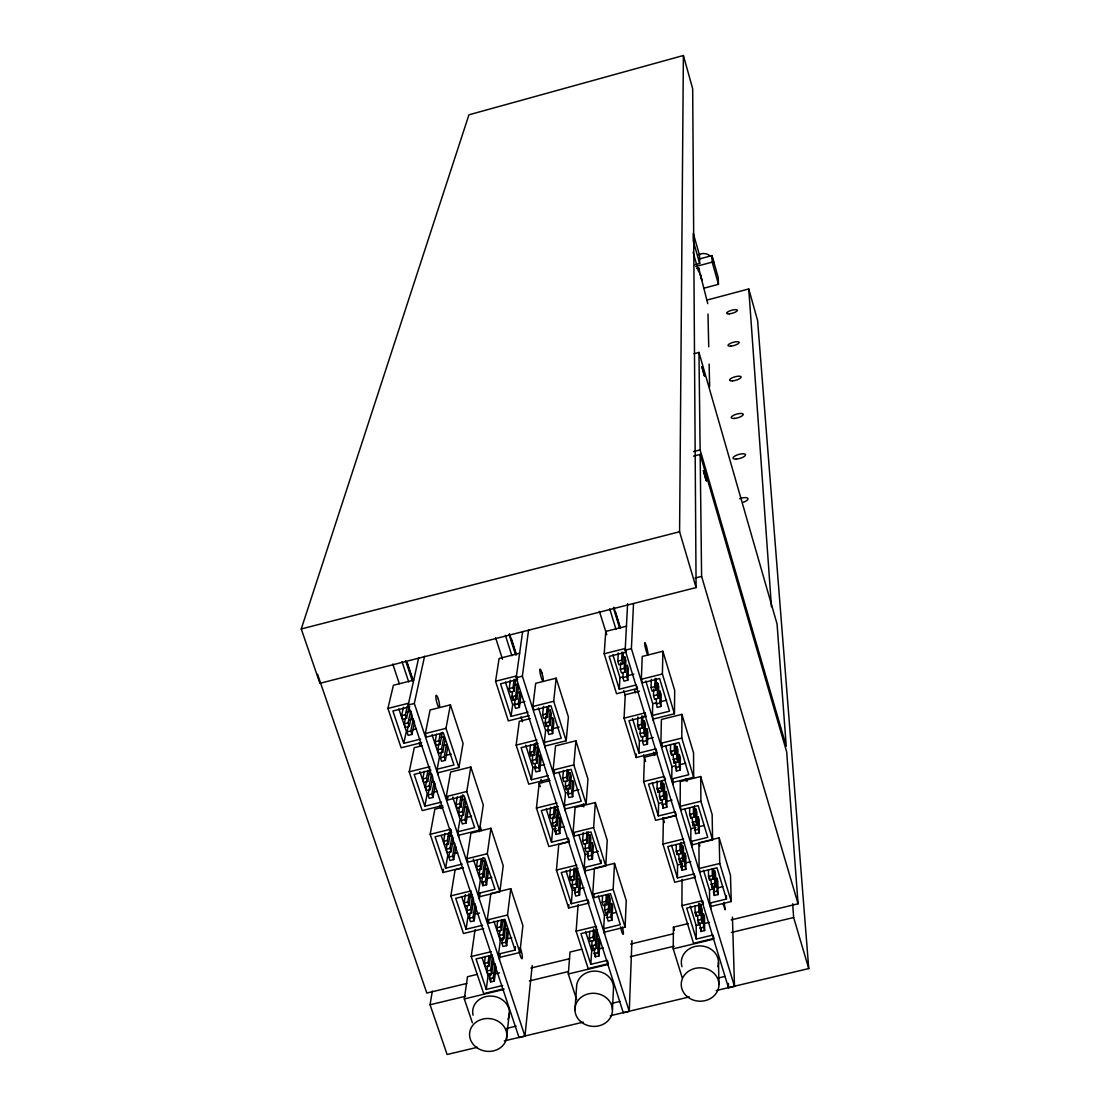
<?xml version="1.0" encoding="UTF-8"?>
<svg xmlns="http://www.w3.org/2000/svg" width="1110" height="1110" viewBox="0 0 1110 1110"><rect width="100%" height="100%" fill="white"/><g stroke="black" fill="none" stroke-linecap="round" stroke-linejoin="round"><path stroke-width="1.5" d="M685.855 869.324L684.814 865.925L684.842 852.966L685.883 856.351L685.855 869.324L682.067 870.254L681.027 866.841L681.054 860.361M703.476 904.067L686.729 908.105L696.275 939.046L712.953 935.036L713.98 938.394L693.542 943.292L681.928 905.635L682.039 879.37M682.067 870.254L682.095 863.76M683.455 861.485L682.4 858.072L682.456 845.182L683.496 848.567L683.455 861.485L679.653 862.414L678.64 854.159M679.653 862.414L679.681 859.182M680.277 770.09L680.347 757.866L679.306 754.412L679.223 766.594L680.277 770.09L676.448 771.034L675.449 761.446M676.254 844.71L676.198 851.134L677.239 854.547L681.04 853.632L679.986 850.204L680.028 843.794M690.864 841.477L707.75 837.356L698.135 805.652L681.193 809.8L680.139 806.346L680.291 781.579L700.674 776.542L712.148 814.574L712.592 839.868L691.905 844.904L690.864 841.477L690.836 828.712L684.787 808.857M681.04 853.632L681.096 842.379M693.653 777.278L681.804 738.081L681.915 714.354L661.394 719.474L660.894 743.284L661.962 746.794L679.015 742.548L688.769 774.738L671.772 778.929L672.84 782.411L693.653 777.278L693.556 752.941L681.915 714.354M677.835 762.057L677.933 749.902L676.878 746.433L676.767 758.56L677.835 762.057L674.006 763.014L672.993 754.314M696.095 587.578L679.584 531.745L683.385 55.5L468.933 114.816L301.254 628.968L319.888 683.316L696.095 587.578L692.682 88.731L683.385 55.5M677.239 854.547L677.266 851.342M694.25 873.875L677.447 877.954L677.544 864.912L671.494 845.237M676.448 771.034L676.476 767.981M674.006 763.014L674.034 759.962M653.485 718.989L674.436 713.758L674.686 690.406L662.878 651.251L642.218 656.468L641.358 679.264L642.44 682.83L659.604 678.515L669.51 711.191L652.402 715.45L653.429 720.82M670.579 744.56L670.482 751.456L671.55 754.966L675.393 754.009L674.325 750.513L674.394 743.617M682.275 977.91L673.215 948.828L673.437 927.155L688.311 923.575M675.393 754.009L675.49 743.644M671.55 754.966L671.592 751.498M671.772 778.929L671.925 766.649L665.611 745.92M672.813 784.312L672.868 779.164M666.791 807.206L666.985 794.704L665.944 791.277L665.736 803.751L666.791 807.206L662.989 808.149L662.018 800.005M659.604 790.514L659.479 796.73L660.533 800.185L664.349 799.255L664.571 786.81L663.516 783.369L660.991 783.993M657.203 781.024L657.023 788.738L658.091 792.221L661.907 791.277L662.115 780.441M662.989 808.149L663.045 805.014M664.349 799.255L663.294 795.787L663.516 783.369M694.596 875.013L695.29 877.275L674.713 882.27L662.92 844.058L663.378 818.722L675.865 815.656M674.436 713.758L662.406 673.978L662.878 651.251M660.533 800.185L660.603 797.077M661.907 791.277L660.838 787.809L660.963 781.62M661.962 746.794L662.032 743.353M656.135 698.884L657.092 707.431L660.949 706.473L659.867 702.935L660.131 691.239L657.578 691.877M658.091 792.221L658.161 789.113M657.009 754.078L644.452 757.187L643.634 781.579L655.608 820.346L676.309 815.267L675.255 811.826L658.341 815.975L658.619 803.404L652.305 782.855M660.949 706.473L661.199 694.749L660.131 691.239M653.707 689.088L653.526 695.734L654.609 699.286L658.466 698.315L657.384 694.763L657.675 683.136L655.122 683.774M658.466 698.315L658.743 686.66L657.675 683.136M651.292 679.292L651.043 687.562L652.125 691.114L655.982 690.156L656.288 678.557M655.982 690.156L654.9 686.59L655.122 678.335M652.402 715.45L652.736 703.671L645.826 680.999M642.718 736.471L642.537 741.605L643.62 745.115L647.449 744.158L647.824 732.142L646.755 728.659L644.23 729.298M647.449 744.158L646.367 740.647L646.755 728.659M640.248 728.41L640.054 733.53L641.136 737.04L644.965 736.083L643.897 732.572L644.299 720.64L641.76 721.278M644.938 714.743L644.993 712.925L624.07 718.156L636.21 757.519L657.051 752.344M644.965 736.083L645.368 724.136L644.299 720.64M637.903 716.949L637.57 725.427L638.652 728.951L642.496 727.993L642.912 716.103M522.644 631.521L516.206 677.738L623.321 1012.806L629.273 1011.39L631.937 940.545M656.704 751.179L655.982 748.834L638.958 753.066L639.415 740.98L632.506 718.517M642.496 727.993L641.413 724.469L641.719 715.992M636.21 757.519L636.349 754.078M638.652 728.951L638.777 725.551M604.742 932.039L625.11 927.128L626.234 900.571L614.51 863.358L594.433 868.256L592.712 894.327L593.794 897.712L610.472 893.661L620.296 924.672L603.673 928.695L604.631 934.12M627.608 603.604L625.18 650.196L728.507 987.817L734.501 986.388L631.396 648.629L633.519 603.59M627.816 680.18L628.385 668.664L627.303 665.126L626.72 676.614L627.816 680.18L623.959 681.138L622.863 677.586L623.126 672.66M612.442 1009.878L613.525 987.511A18.495 16.372 4 0 0 594.71 971.097A18.495 16.372 4 0 0 576.548 987.525L574.924 1009.878M620.698 662.85L620.337 669.372L621.433 672.951L625.305 671.98L625.887 660.533L624.805 656.981L622.252 657.633M624.07 718.156L625.249 694.763L639.471 691.197M607.489 911.06L607.115 917.734L608.183 921.092L611.929 920.19L610.861 916.818L611.568 903.498L609.085 904.095M625.305 671.98L624.208 668.4L624.805 656.981M625.11 927.128L613.164 889.36L614.51 863.358M611.929 920.19L612.623 906.842L611.568 903.498M618.284 653.041L617.812 661.158L618.908 664.737L622.779 663.752L621.683 660.186L622.127 652.069M605.033 903.346L604.659 909.978L605.727 913.35L609.473 912.448L608.405 909.076L609.126 895.812L606.657 896.408M609.473 912.448L610.195 899.155L609.126 895.812M622.779 663.752L623.39 652.375M602.577 895.617L602.189 902.222L603.257 905.593L607.017 904.692L605.949 901.32L606.31 894.716M607.017 904.692L607.572 894.771M636.418 684.912L619.283 689.213L619.935 677.627L612.914 654.844M605.755 865.925L607.239 840.27L595.348 802.516L575.133 807.511L573.051 832.653L574.148 836.08L590.936 831.959L600.899 863.441L584.165 867.52L585.247 870.92L605.755 865.925L593.628 827.588L595.348 802.516M603.673 928.695L604.437 915.278L598.248 895.867M594.544 948.384L594.225 953.49L595.293 956.82L599.012 955.918L599.816 942.307L598.762 939.005L596.292 939.601M595.293 956.82L595.501 953.407M592.088 940.725L591.755 945.803L592.823 949.147L596.556 948.245L597.388 934.689L596.32 931.387L593.864 931.97M599.012 955.918L597.943 952.588L598.762 939.005M589.729 931.373L589.285 938.116L590.367 941.46L594.1 940.558L594.738 930.444M596.32 928.349L596.458 926.281L576.118 931.193L588.161 968.558L608.419 963.702L607.35 960.372L590.811 964.34L580.932 933.635L597.527 929.639M596.556 948.245L595.487 944.901L596.32 931.387M600.899 863.441L601.107 860.208M590.811 964.34L591.685 950.673L585.497 931.429M594.1 940.558L593.017 937.215L593.559 928.792M592.823 949.147L593.045 945.762M593.794 897.712L594.003 894.41M587.953 851.564L587.606 856.393L588.702 859.806L592.462 858.876L593.337 845.986L592.268 842.601L589.771 843.212M585.469 843.725L585.109 848.526L586.205 851.953L589.979 851.023L590.867 838.203L589.798 834.803L587.301 835.414M636.793 686.105L637.515 688.464L616.536 693.736L604.201 653.79L605.755 631.41L626.442 626.165M592.462 858.876L591.38 855.463L592.268 842.601M589.979 851.023L588.883 847.61L589.798 834.803M584.165 867.52L585.109 854.561L578.837 834.859M583.208 832.694L582.611 840.659L583.693 844.086L587.481 843.156L586.385 839.729L586.968 831.765M585.109 872.932L585.497 867.493M587.481 843.156L588.286 831.987M575.091 887.764L574.702 892.69L575.799 896.075L579.545 895.159L580.53 882.006L579.462 878.648L576.978 879.245M579.545 895.159L578.463 891.774L579.462 878.648M576.118 931.193L578.116 904.581M565.476 808.899L586.108 803.807L587.967 779.095L575.896 740.8L555.555 745.878L553.099 770.062L554.209 773.545L571.109 769.341L581.224 801.281L564.38 805.444L565.309 810.827M572.607 879.994L572.205 884.892L573.301 888.291L577.047 887.376L575.965 883.99L576.978 870.906L574.508 871.516M577.047 887.376L578.06 874.278L576.978 870.906M570.373 868.963L569.707 877.094L570.79 880.494L574.55 879.578L575.452 868.159M576.645 999.638L568.306 973.983L570.027 952.033L581.501 949.286M587.953 899.669L571.303 903.72L572.358 890.497L566.086 870.962M574.55 879.578L573.468 876.178L574.12 868.048M574.148 836.08L574.411 832.902M588.314 900.807L589.021 903.054L568.639 907.994L568.903 904.719M570.79 880.494L571.067 877.233M586.108 803.807L573.814 764.915L575.896 740.8M568.375 787.947L567.821 794.149L568.917 797.604L572.718 796.675L571.622 793.206L572.691 780.816L570.179 781.44M572.718 796.675L573.773 784.257L572.691 780.816M565.712 781.551L565.281 786.171L566.391 789.64L570.179 788.697L571.262 776.348L570.179 772.907L567.668 773.531M570.179 788.697L569.083 785.228L570.179 772.907M563.464 770.507L562.742 778.179L563.852 781.662L567.654 780.718L566.544 777.236L567.238 769.577M564.38 805.444L565.503 792.97L558.968 772.393M566.391 789.64L566.669 786.546M567.654 780.718L568.611 769.965M568.639 907.994L556.415 870.074L558.788 844.377L568.847 841.907M555.513 824.661L554.917 831.001L556.013 834.429L559.787 833.499L560.966 820.817L559.87 817.404L557.373 818.014M556.013 834.429L556.318 831.251M553.002 816.793L552.378 823.093L553.474 826.534L557.262 825.604L558.455 812.978L557.359 809.565L554.861 810.175M545.412 745.948L566.183 740.772L568.417 717.032L556.165 678.168L535.686 683.33L532.842 706.529L533.965 710.067L550.976 705.793L561.244 738.219L544.288 742.451L545.204 747.807M559.787 833.499L558.691 830.072L559.87 817.404M557.262 825.604L556.152 822.163L557.359 809.565M550.629 807.331L549.838 815.17L550.935 818.625L554.722 817.682L553.612 814.24L554.389 806.401M569 840.367L568.264 838.078L551.504 842.199L552.752 829.434L546.203 809.037M554.722 817.682L555.791 806.692M554.209 773.545L554.514 770.479M418.706 657.703L408.202 705.016L519.05 1037.586L524.947 1036.185L532.189 965.492M548.284 725.871L547.729 730.977L548.853 734.487L552.669 733.53L553.918 721.611L552.808 718.128L550.283 718.753M552.669 733.53L551.545 730.019L552.808 718.128M545.912 716.116L545.149 722.874L546.273 726.398L550.102 725.441L551.379 713.591L550.269 710.095L547.743 710.733M566.183 740.772L553.696 701.284L556.165 678.168M550.102 725.441L548.978 721.916L550.269 710.095M535.353 763.819L534.826 768.397L535.936 771.88L539.737 770.937L541.111 758.727L540.001 755.272L537.49 755.896M543.539 706.362L542.582 714.771L543.692 718.295L547.521 717.337L546.411 713.813L547.161 707.084M519.896 952.505L522.893 925.601L510.767 888.666L490.842 893.522L487.248 919.94L488.372 923.298L504.911 919.288L515.082 950.077L498.598 954.045L499.694 957.375L519.896 952.505L507.52 915.015L510.767 888.666M569.361 841.505L548.839 846.541L536.435 808.052L539.183 783.299L550.088 780.594M544.288 742.451L545.62 730.463L538.461 707.972M546.273 726.398L546.647 723.012M547.521 717.337L548.826 705.544M539.737 770.937L538.627 767.454L540.001 755.272M515.082 950.077L515.47 946.677M532.966 754.314L532.245 760.378L533.369 763.86L537.171 762.917L538.558 750.762L537.448 747.308L534.937 747.932M506.368 1039.251A18.69 16.428 6.6 0 0 482.892 1019.049A18.69 16.428 6.6 0 0 475.385 1046.563A18.69 16.428 6.6 0 0 506.368 1039.251L509.448 1012.362M537.171 762.917L536.047 759.42L537.448 747.308M530.58 744.796L529.664 752.33L530.788 755.827L534.604 754.883L533.48 751.387L534.368 743.853M548.284 775.571L531.413 779.761L532.856 767.482L525.696 745.199M534.604 754.883L536.005 742.798M530.788 755.827L531.149 752.816M502.511 938.103L501.873 943.167L502.983 946.511L506.701 945.609L505.591 942.265L507.242 928.779L504.786 929.375M506.701 945.609L508.338 932.095L507.242 928.779M499.972 930.444L499.333 935.48L500.443 938.824L504.162 937.922L505.813 924.463L504.717 921.147L502.261 921.744M499.444 959.484L500.124 954.003M504.162 937.922L503.052 934.578L504.717 921.147M490.176 973.498L489.51 978.659L490.62 981.962L494.311 981.074L493.215 977.757L494.963 964.007L492.521 964.604M497.641 921.092L496.781 927.78L497.89 931.124L501.609 930.222L500.499 926.878L501.345 920.19M494.311 981.074L496.059 967.296L494.963 964.007M498.598 954.045L500.291 940.475L493.908 921.189M501.609 930.222L502.872 920.176M490.62 981.962L491.008 978.895M487.637 965.894L486.971 971.028L488.067 974.344L491.772 973.456L493.534 959.734L492.798 957.541M499.847 891.746L503.232 865.745L490.925 828.282L470.89 833.221L466.908 858.724L468.031 862.123L484.681 858.044L495.004 889.276L478.41 893.328L479.534 896.713L499.847 891.746L487.304 853.715L490.925 828.282M491.772 973.456L490.662 970.14L492.438 956.445L489.996 957.042M549.394 779.053L528.735 784.173L516.15 745.115L519.3 721.333L530.261 718.572M485.32 956.57L484.418 963.397L485.528 966.713L489.219 965.825L488.109 962.509L489.01 955.682M489.219 965.825L490.565 955.585M502.663 985.5L486.263 989.44L488.067 975.593L482.212 958.083M515.345 698.176L514.429 704.85L515.567 708.388L519.397 707.431L520.951 695.72L519.827 692.21L517.302 692.848M488.372 923.298L488.816 919.954M519.397 707.431L518.259 703.893L519.827 692.21M629.273 1011.39L522.366 676.184L528.596 629.8M512.515 691.738L511.821 696.719L512.959 700.257L516.788 699.286L518.37 687.645L517.246 684.135L514.721 684.773M516.788 699.286L515.65 695.748L517.246 684.135M482.628 875.762L481.685 882.284L482.808 885.669L486.555 884.753L488.372 871.697L487.262 868.325L484.792 868.936M512.959 700.257L513.417 696.927M510.392 680.305L509.199 688.561L510.336 692.099L514.166 691.141L515.789 679.556M528.013 712.134L511.03 716.394L512.667 704.614L505.411 681.998M482.808 885.669L483.28 882.408M486.555 884.753L485.431 881.368L487.262 868.325M514.166 691.141L513.028 687.589L514.194 679.334M472.388 1022.809L464.313 998.931L467.504 976.717L477.244 974.372M479.242 898.739L479.992 893.453M480.047 867.992L479.104 874.486L480.228 877.885L483.974 876.969L482.85 873.57L484.709 860.583L482.239 861.193M503.76 988.802L483.683 993.616L471.223 956.515L475.08 929.57M483.974 876.969L485.819 863.955L484.709 860.583M477.466 860.208L476.509 866.674L477.633 870.074L481.379 869.158L483.03 857.822M470.071 913.308L469.322 918.303L470.446 921.661L474.164 920.759L476.107 907.425L474.983 904.095L472.527 904.692M478.41 893.328L480.311 880.202L473.276 859.015M467.49 905.607L466.741 910.575L467.865 913.932L471.583 913.03L473.54 899.752L472.43 896.422L469.974 897.019M481.379 869.158L480.255 865.758L481.199 859.293M474.164 920.759L473.054 917.401L474.983 904.095M471.583 913.03L470.46 909.673L472.43 896.422M459.068 835.15L479.52 830.1L483.294 805.028L470.806 767.01L450.646 772.033L446.248 796.605L447.399 800.06L464.16 795.898L474.622 827.602L457.93 831.723L458.749 837.107M465.409 894.577L464.146 902.832L465.27 906.204L469.003 905.288L470.737 893.73M470.834 892.926L471.139 890.9L450.84 895.853L463.481 933.496L483.696 928.598M482.586 925.24L466.075 929.25L468.073 915.861L461.594 896.464M469.003 905.288L467.879 901.917L469.128 893.675M529.137 715.659L508.338 720.876L495.573 681.249L499.112 658.452L519.619 653.249M461.982 815.794L461.205 820.512L462.343 823.939L466.103 823.009L468.129 810.411L467.005 807.012L464.521 807.622M466.103 823.009L464.965 819.582L467.005 807.012M479.52 830.1L466.783 791.499L470.806 767.01M459.623 806.332L458.583 812.589L459.72 816.03L463.481 815.101L465.534 802.572L464.41 799.144L460.678 800.074M450.84 895.853L455.1 869.81L463.411 867.77M457.93 831.723L460.026 819.055L452.727 797.063M449.661 852.258L448.842 857.073L449.98 860.486L453.726 859.556L455.863 846.694M477.383 1047.299L447.108 1054.5L430.056 1004.758L432.317 991.077M463.481 815.101L462.343 811.66L464.41 799.144M457.278 796.883L455.946 804.667L457.098 808.108L460.858 807.178L459.72 803.723L461.025 795.939M453.726 859.556L452.589 856.157L454.725 843.309L452.256 843.919M460.858 807.178L462.939 794.704M447.316 842.837L446.22 849.233L447.358 852.646L451.104 851.717L449.966 848.304L452.131 835.525L448.426 836.441M451.104 851.717L453.269 838.91L452.131 835.525M450.271 831.21L450.604 829.253L430.18 834.304L443.001 872.502L463.342 867.507M444.985 833.416L443.598 841.366L444.735 844.793L448.482 843.864L450.396 832.708M462.218 864.107L445.596 868.187L447.802 855.255L441.225 835.58M438.297 772.671L458.888 767.537L463.064 743.422L450.396 704.85L430.097 709.97L425.296 733.557L426.462 737.068L443.32 732.822L453.948 764.998L437.146 769.202L437.95 774.558M448.482 843.864L447.344 840.45L448.717 832.486M443.001 872.502L443.556 869.283M447.399 800.06L447.954 796.952M441.558 751.761L440.42 757.811L441.572 761.307L445.36 760.35L447.594 748.237L446.442 744.782L443.944 745.407M445.36 760.35L444.208 756.867L446.442 744.782M430.18 834.304L434.842 809.176L443.195 807.109M429.251 788.752L428.058 794.94L429.223 798.395L432.983 797.466L435.328 785.061L434.565 782.772M458.888 767.537L445.97 728.354L450.396 704.85M438.908 743.769L437.756 749.777L438.908 753.274L442.696 752.33L444.957 740.273L443.82 736.804L441.308 737.428M432.983 797.466L431.832 794.011L434.177 781.634L431.693 782.259M437.146 769.202L439.449 757.02L432.04 734.695M442.696 752.33L441.544 748.834L443.82 736.804M426.601 780.829L425.394 786.976L426.559 790.445L430.333 789.501L432.692 777.166L431.929 774.877M436.535 734.251L435.078 741.73L436.244 745.226L440.032 744.283L442.321 732.295M441.544 802.072L424.825 806.221L427.225 793.761L419.83 771.63M430.333 789.501L429.168 786.046L431.54 773.726L427.808 774.669M440.032 744.283L438.88 740.786L440.309 733.308M429.39 768.578L429.764 766.705L409.202 771.838L422.216 810.605L442.696 805.527M424.256 771.353L422.73 779.012L423.895 782.481L427.669 781.537L430.056 769.258M427.669 781.537L426.504 778.068L428.002 770.409M409.202 771.838L414.28 747.668L422.036 745.726M408.272 725.94L406.968 731.892L408.147 735.389L411.935 734.445L414.488 722.527L413.711 720.21M411.935 734.445L410.769 730.935L413.322 719.044L409.562 720.001M405.76 717.046L404.262 723.803L405.441 727.327L409.243 726.37L411.81 714.521L410.644 711.038L406.884 711.982M524.947 1036.185L414.308 703.476L424.575 656.204M420.565 739.107L403.735 743.339L406.357 731.365L398.851 708.915M409.243 726.37L408.064 722.846L410.644 711.038M403.443 707.306L401.556 715.714L402.736 719.238L406.537 718.281L409.132 706.487M406.537 718.281L405.358 714.757L407.231 706.362M421.731 742.618L401.126 747.793L387.917 708.444L393.412 685.259L413.739 680.111M698.925 259.102L711.996 255.591L718.226 277.625L718.461 284.326L703.671 288.267M694.846 264.749L699.661 263.458L699.536 255.342L693.25 233.239L693.306 241.161L699.661 263.458M695.706 266.539L712.19 262.126L711.996 255.591M696.608 268.481L698.689 267.926L707.75 303.627M707.167 300.033L748.75 288.961L757.603 320.526L808.746 968.558L716.228 990.55M693.986 353.743L698.967 352.425L777.055 623.959L786.241 746.253L700.119 449.897L698.967 352.425M693.5 451.617L700.119 449.897M693.528 456.127L700.16 454.406L786.671 751.886L798.076 903.79L731.24 919.857M301.254 628.968L679.584 531.745M694.985 578.074L701.603 576.395L700.16 454.406M387.917 708.444L408.605 703.213M495.573 681.249L516.455 675.962L517.593 679.528L500.554 683.829L511.03 716.394M604.201 653.79L625.277 648.462L626.373 652.056L609.182 656.399L619.283 689.213M408.202 705.016L414.308 703.476M516.206 677.738L522.366 676.184M625.18 650.196L631.396 648.629M409.784 706.751L392.898 711.011L403.735 743.339M401.556 715.714L405.358 714.757M509.199 688.561L513.028 687.589M617.812 661.158L621.683 660.186M404.262 723.803L408.064 722.846M511.821 696.719L515.65 695.748M620.337 669.372L624.208 668.4M413.031 729.686L416.361 728.84M512.667 704.614L515.72 703.851M518.786 703.074L524.905 701.534M619.935 677.627L623.015 676.864M627.649 675.699L633.824 674.145M406.968 731.892L410.769 730.935M514.429 704.85L518.259 703.893M622.863 677.586L626.72 676.614M425.296 733.557L445.97 728.354M532.842 706.529L553.696 701.284M641.358 679.264L662.406 673.978M435.078 741.73L438.88 740.786M542.582 714.771L546.411 713.813M651.043 687.562L654.9 686.59M437.756 749.777L441.544 748.834M545.149 722.874L548.978 721.916M653.526 695.734L657.384 694.763M446.109 755.355L451.104 754.106M545.62 730.463L548.978 729.617M552.336 728.784L559.065 727.092M652.736 703.671L655.816 702.894M660.436 701.742L666.597 700.202M440.42 757.811L444.208 756.867M547.729 730.977L551.545 730.019M656.01 703.893L659.867 702.935M516.15 745.115L536.893 739.94M430.916 770.187L414.141 774.378L424.825 806.221M538.017 743.45L521.089 747.668L531.413 779.761M422.73 779.012L426.504 778.068M529.664 752.33L533.48 751.387M637.57 725.427L641.413 724.469M425.394 786.976L429.168 786.046M532.245 760.378L536.047 759.42M640.054 733.53L643.897 732.572M433.857 792.11L437.173 791.291M532.856 767.482L536.199 766.649M539.543 765.817L544.552 764.568M639.415 740.98L642.482 740.217M647.088 739.066L653.221 737.553M428.058 794.94L431.832 794.011M534.826 768.397L538.627 767.454M642.537 741.605L646.367 740.647M446.248 796.605L466.783 791.499M553.099 770.062L573.814 764.915M660.894 743.284L681.804 738.081M455.946 804.667L459.72 803.723M562.742 778.179L566.544 777.236M670.482 751.456L674.325 750.513M458.583 812.589L462.343 811.66M565.281 786.171L569.083 785.228M672.938 759.517L676.767 758.56M466.644 817.418L471.611 816.197M565.503 792.97L568.847 792.138M572.191 791.319L578.865 789.668M671.925 766.649L674.991 765.886M679.584 764.748L685.702 763.236M461.205 820.512L464.965 819.582M567.821 794.149L571.622 793.206M675.38 767.551L679.223 766.594M536.435 808.052L557.04 802.974M643.634 781.579L664.432 776.445M451.742 832.694L435.078 836.801L445.596 868.187M558.15 806.429L541.333 810.577L551.504 842.199M443.598 841.366L447.344 840.45M549.838 815.17L553.612 814.24M657.023 788.738L660.838 787.809M446.22 849.233L449.966 848.304M552.378 823.093L556.152 822.163M659.479 796.73L663.294 795.787M454.392 853.632L457.681 852.827M552.752 829.434L556.068 828.615M559.398 827.81L564.38 826.575M658.619 803.404L661.976 802.572M666.999 801.337L672.022 800.102M448.842 857.073L452.589 856.157M554.917 831.001L558.691 830.072M661.921 804.695L665.736 803.751M466.908 858.724L487.304 853.715M573.051 832.653L593.628 827.588M680.139 806.346L700.909 801.24L700.674 776.542M476.509 866.674L480.255 865.758M582.611 840.659L586.385 839.729M694.458 805.916L694.513 816.932L690.697 817.862L689.643 814.407L693.459 813.477L693.445 807.206M479.104 874.486L482.85 873.57M585.109 848.526L588.883 847.61M692.057 822.343L695.873 821.414L695.803 808.801L696.844 812.215L696.927 824.855L693.112 825.784L692.057 817.612M486.888 878.593L491.813 877.386M585.109 854.561L588.425 853.757M591.741 852.952L598.387 851.328M690.836 828.712L695.859 827.477M699.203 826.659L704.226 825.438M481.685 882.284L485.431 881.368M587.606 856.393L591.38 855.463M694.471 830.266L698.287 829.337L698.19 816.655L699.231 820.068L699.328 832.778L695.526 833.707L694.444 823.925M556.415 870.074L576.895 865.078M662.92 844.058L683.58 839.021M472.263 894.285L455.71 898.323L466.075 929.25M577.977 868.478L561.271 872.557L571.303 903.72M684.634 842.448L667.776 846.569L677.447 877.954M709.678 903.11L726.453 899.058L716.977 867.812L700.146 871.891L699.106 868.492L698.912 842.767L719.169 837.828L730.477 875.318L731.254 901.528L710.705 906.495L709.678 903.11L709.484 889.873L703.518 870.309M464.146 902.832L467.879 901.917M569.707 877.094L573.468 876.178M676.198 851.134L679.986 850.204M466.741 910.575L470.46 909.673M572.205 884.892L575.965 883.99M678.612 859.001L682.4 858.072M474.622 914.265L479.534 913.072M572.358 890.497L575.66 889.693M578.962 888.888L583.902 887.681M677.544 864.912L682.539 863.691M685.869 862.886L690.864 861.679M469.322 918.303L473.054 917.401M574.702 892.69L578.463 891.774M681.027 866.841L684.814 865.925M487.248 919.94L507.52 915.015M592.712 894.327L613.164 889.36M699.106 868.492L719.738 863.483L719.169 837.828M496.781 927.78L500.499 926.878M602.189 902.222L605.949 901.32M713.175 869.13L713.355 878.926L709.567 879.841L708.527 876.442L712.315 875.526L712.204 869.005M499.333 935.48L503.052 934.578M604.659 909.978L608.405 909.076M710.913 884.268L714.701 883.338L714.451 870.254L715.478 873.625L715.728 886.737L711.94 887.653L710.83 879.356M500.291 940.475L503.565 939.684M506.826 938.893L511.738 937.7M604.437 915.278L607.725 914.487M612.678 913.294L615.967 912.489M709.484 889.873L714.465 888.666M717.795 887.861L722.776 886.654M501.873 943.167L505.591 942.265M607.115 917.734L610.861 916.818M713.286 892.065L717.06 891.15L716.81 877.996L717.823 881.368L718.101 894.535L714.313 895.451L713.203 887.126M471.223 956.515L491.383 951.645M681.928 905.635L702.45 900.682L703.13 902.929M492.493 954.975L476.037 958.957L486.263 989.44M698.634 906.69L701.118 906.093L702.144 909.437L702.269 922.812L698.495 923.728L697.441 915.348M484.418 963.397L488.109 962.509M589.285 938.116L593.017 937.215M699.799 903.415L699.883 915.07L696.123 915.986L695.082 912.614L698.856 911.699L698.8 903.387M486.971 971.028L490.662 970.14M591.755 945.803L595.487 944.901M697.468 920.357L701.229 919.455L701.118 906.093M488.067 975.593L491.314 974.816M494.574 974.039L499.444 972.859M591.685 950.673L594.96 949.883M598.235 949.105L603.16 947.912M696.275 939.046L696.192 925.546L699.508 924.741M704.462 923.548L709.429 922.354M466.852 983.432L426.809 993.048L317.571 674.283M530.83 968.045L569.527 958.735M630.563 944.069L673.645 933.704M489.51 978.659L493.215 977.757M594.225 953.49L597.943 952.588M699.841 928.099L703.601 927.183L703.462 913.78L704.489 917.11L704.642 930.541L700.882 931.457L699.799 923.062M430.056 1004.758L465.409 996.267M529.373 980.935L568.084 971.638M630.369 956.695L674.131 946.206M731.365 932.469L793.65 917.526L792.665 903.72M464.313 998.931L503.857 989.44M568.306 973.983L608.211 964.423M673.215 948.828L713.466 939.185M506.243 1028.498L516.094 1026.153M611.749 1003.371L620.032 1001.4M718.184 978.035L724.872 976.439M504.301 1040.902L583.347 1022.116M610.264 1015.733L689.324 996.946M479.381 831.681L478.937 830.225M392.773 664.03L399.336 683.746M419.067 742.895L420.163 746.184M439.893 805.333L440.989 808.607M407.412 663.197L413.253 680.805M406.801 662.434L412.934 680.916M405.649 660.755L412.379 681.013M402 661.685L408.73 681.928M450.604 829.253L451.368 831.543M480.2 826.242L480.63 827.685A6.091 1.124 76.7 0 1 481.31 830.752M582.056 806.359L581.626 804.889M495.629 637.792L502.497 659.201M520.965 716.824L522.546 721.764M541.028 779.387L542.082 782.689M539.183 783.299L540.251 786.588M511.28 638.514L516.414 654.636M509.504 633.852L516.164 654.747M509.088 634.42L515.595 654.831M505.397 635.364L511.918 655.76M685.619 780.816L685.203 779.345M673.437 927.155L674.422 930.346M638.958 753.066L628.995 720.723L646.075 716.463L644.993 712.925M658.341 815.975L648.531 784.118L665.5 779.928L664.779 777.597M613.414 607.864L619.713 628.427M609.709 608.807L615.994 629.37M634.434 689.546L635.447 692.848M653.637 752.205L654.65 755.494M698.856 911.699L699.883 915.07M701.229 919.455L702.269 922.812M703.601 927.183L704.642 930.541M599.386 611.346L606.768 634.684M623.751 690.545L625.263 695.484M643.55 754.883L645.576 761.488M662.837 817.584L664.363 822.538M690.226 906.149L696.192 925.546M698.912 842.767L699.897 846.028M615.509 612.012L620.476 628.246M613.844 607.281L620.282 628.343M700.909 801.24L712.592 839.868M719.738 863.483L731.254 901.528M693.459 813.477L694.513 816.932M695.873 821.414L696.927 824.855M698.287 829.337L699.328 832.778M712.315 875.526L713.355 878.926M714.701 883.338L715.728 886.737M717.06 891.15L718.101 894.535M793.65 917.526L808.746 968.558M701.603 576.395L798.076 903.79M693.098 252.178L698.745 271.992L698.689 267.926M712.19 262.126L718.461 284.326M724.122 902.43L725.177 909.756L723.054 903.72M748.75 288.961L771.45 606.698M732.433 917.124L734.501 986.388M726.356 895.756L726.453 899.058M728.396 983.446L728.507 987.817M707.986 313.991L708.735 346.806M709.123 364.08L709.637 386.544M718.517 962.439L718.947 984.542M714.132 885.572L714.313 895.451M711.885 884.379L711.94 887.653M710.65 903.207L710.733 908.535M709.512 876.581L709.567 879.841M708.444 869.921L708.527 876.442M702.45 900.682L702.463 902.721M700.854 928.085L700.882 931.457M698.481 920.37L698.495 923.728M696.109 912.656L696.123 915.986M695.054 905.954L695.082 912.614M693.098 822.621L693.112 825.784M691.905 841.533L691.918 846.888M690.697 814.712L690.697 817.862M689.643 808.136L689.643 814.407M519.216 951.27A6.036 1.096 77.1 0 0 519.882 954.322L520.312 955.752A6.036 1.096 77.1 0 0 522.269 958.277A6.036 1.096 77.1 0 0 521.381 951.339L520.965 949.91A6.036 1.096 77.1 0 0 520.077 947.746M473.054 1015.192A18.426 16.234 6.6 0 1 492.923 996.197A18.426 16.234 6.6 0 1 507.936 1019.244M686.438 778.554A6.147 0.708 76.1 0 1 687.034 781.468M681.998 966.741A18.593 16.511 1.3 0 1 699.813 945.914A18.593 16.511 1.3 0 1 717.892 966.713M583.291 804.001A6.119 0.916 76.4 0 1 583.832 806.914M622.321 926.989A6.063 0.888 76.7 0 1 623.376 933.926A6.063 0.888 76.7 0 1 621.655 931.332L621.225 929.889A6.063 0.888 76.7 0 1 620.532 926.836M698.467 254.87A10.073 9.726 -2.9 0 1 710.65 256.313M712.273 258.311A10.073 9.726 -2.9 0 1 713.647 263.167M739.662 498.654A6.799 2.289 -15.9 0 1 747.779 498.223A6.799 2.289 -15.9 0 1 743.284 502.275M706.279 480.866L703.407 470.571L706.279 480.866M704.448 375.929L701.881 366.605L704.448 375.929M701.895 280.275L700.105 273.74L701.895 280.275M438.297 699.106L438.214 698.828A6.147 1.165 76.2 0 0 435.869 697.482A6.147 1.165 76.2 0 0 438.755 707.112A6.147 1.165 76.2 0 0 438.658 700.327L438.297 699.106M541.944 672.938L541.86 672.66A6.174 0.957 76 0 0 539.862 671.203A6.174 0.957 76 0 0 542.693 680.888A6.174 0.957 76 0 0 542.29 674.145L541.944 672.938M646.492 646.533L646.409 646.242A6.202 0.722 75.8 0 0 644.771 644.702A6.202 0.722 75.8 0 0 647.546 654.442A6.202 0.722 75.8 0 0 646.839 647.754L646.492 646.533M686.799 996.308A18.87 16.705 1.3 0 0 718.323 988.871A18.87 16.705 1.3 0 0 695.137 968.378A18.87 16.705 1.3 0 0 686.799 996.308M580.627 1021.547A18.773 16.567 4.1 0 0 611.874 1014.165A18.773 16.567 4.1 0 0 588.55 993.825A18.773 16.567 4.1 0 0 580.627 1021.547M729.367 313.839A5.592 1.54 -15.9 0 0 737.373 310.328A5.592 1.54 -15.9 0 0 729.214 311.119A5.592 1.54 -15.9 0 0 729.367 313.839M730.893 346.126A5.8 1.651 -15.9 0 0 739.191 342.435A5.8 1.651 -15.9 0 0 730.727 343.198A5.8 1.651 -15.9 0 0 730.893 346.126M732.531 380.896A6.022 1.79 -15.9 0 0 741.147 377.025A6.022 1.79 -15.9 0 0 732.35 377.733A6.022 1.79 -15.9 0 0 732.531 380.896M734.307 418.442A6.258 1.929 -15.9 0 0 743.27 414.363A6.258 1.929 -15.9 0 0 734.112 415.029A6.258 1.929 -15.9 0 0 734.307 418.442M736.221 459.11A6.521 2.095 -15.9 0 0 745.545 454.809A6.521 2.095 -15.9 0 0 736.013 455.405A6.521 2.095 -15.9 0 0 736.221 459.11"/></g></svg>
